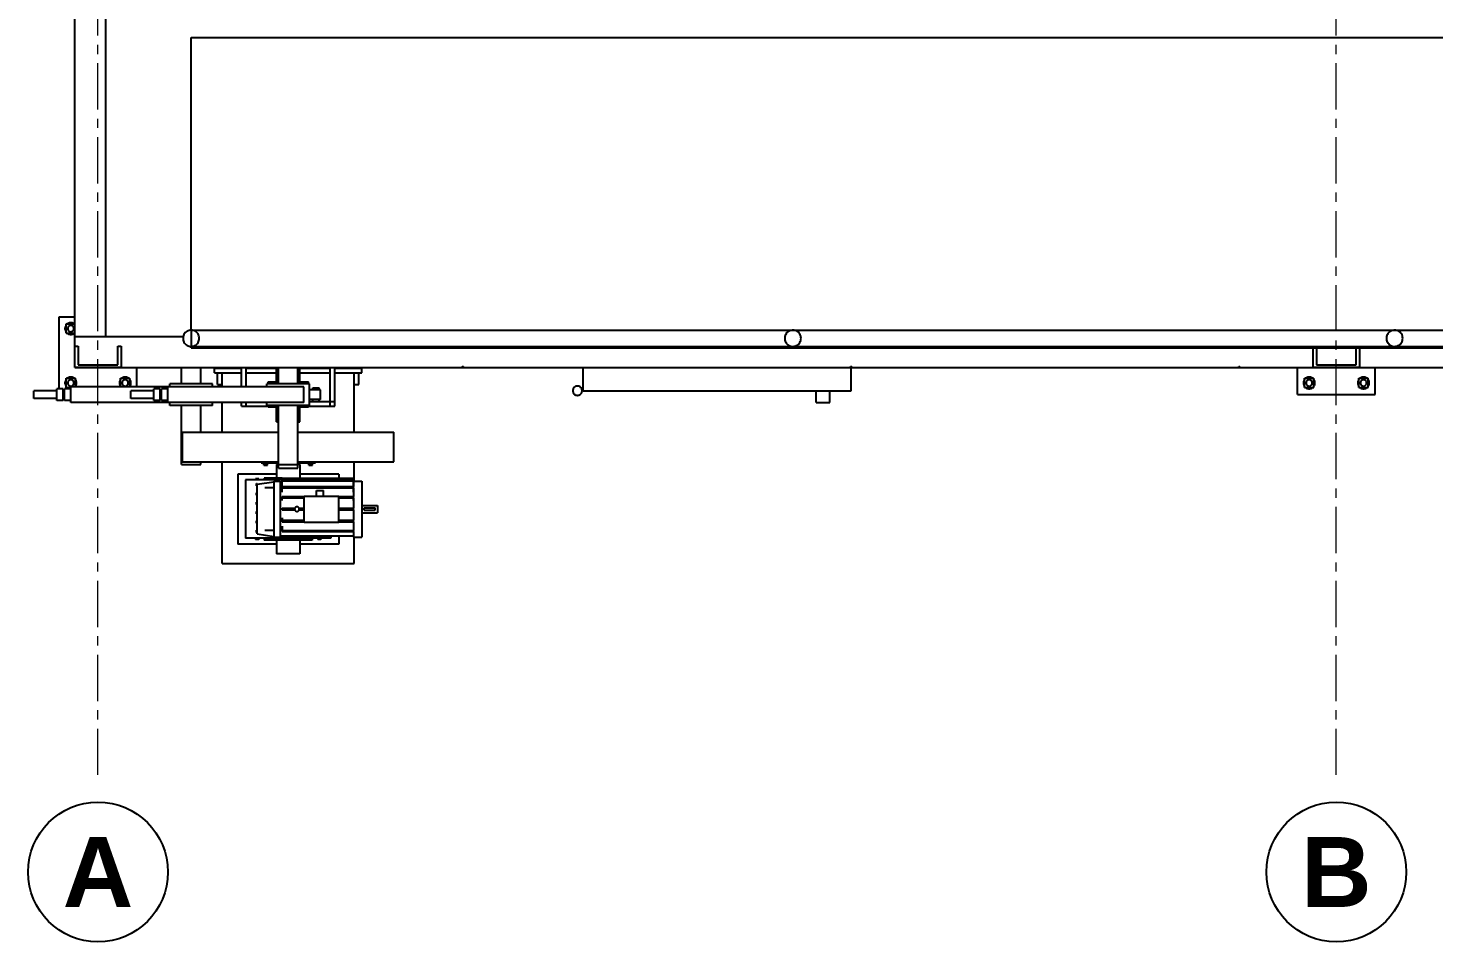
# Model space of a CAD drawing. Header units: millimetres. Extents: x 0 to 420, y 0 to 297.
# Drawn here: x 49.19 to 97.47, y 102.27 to 133.65 of the extents above; entities that cross this region are included whole.
import ezdxf
from ezdxf.enums import TextEntityAlignment as Align

# ---------------------------------------------------------------- set-up
doc = ezdxf.new("R2010")
doc.units = ezdxf.units.MM
doc.header["$LTSCALE"] = 0.5
doc.linetypes.add('CENTER', pattern=[5.08, 3.175, -0.635, 0.635, -0.635])
for name, color, linetype, lineweight in [('COTAS', 7, 'CONTINUOUS', 25), ('EJES', 1, 'CENTER', 18), ('FINO', 7, 'CONTINUOUS', 25), ('TEXTO', 7, 'CONTINUOUS', 25)]:
    doc.layers.add(name, color=color, linetype=linetype, lineweight=lineweight)
doc.styles.add('NEGRITA', font='arialbd.ttf')

msp = doc.modelspace()

# ---------------------------------------------------------------- linework, layer by layer
at = {"layer": 'COTAS'}
for centre in [(51.588, 104.6667), (94.1213, 104.6667)]:
    msp.add_circle(centre, 2.4, dxfattribs=at)
at = {"layer": 'EJES'}
for p, q in [((51.588, 108), (51.588, 163.3333)), ((94.1213, 108), (94.1213, 163.3333))]:
    msp.add_line(p, q, dxfattribs=at)
at = {"layer": 'FINO'}
for p, q in [((50.788, 122), (50.788, 156.6667)), ((50.788, 123.0667), (50.788, 155.6)), ((51.8547, 123.0667), (51.8547, 155.6)), ((54.788, 123.28), (54.788, 133.3333)), ((54.788, 133.3333), (220.1213, 133.3333)), ((50.2547, 121.2667), (50.2547, 123.7333)), ((50.2547, 123.7333), (50.788, 123.7333)), ((50.4947, 123.1733), (50.4947, 123.4933)), ((50.4947, 123.4933), (50.788, 123.4933)), ((50.4947, 123.1733), (50.788, 123.1733)), ((54.788, 123.28), (220.1213, 123.28)), ((50.788, 122), (50.788, 123.0667)), ((50.788, 123.0667), (54.516, 123.0667)), ((50.788, 123.0667), (51.8547, 123.0667)), ((50.788, 122), (50.788, 122.7333)), ((50.788, 122.7333), (50.908, 122.7333)), ((50.908, 122.7333), (50.908, 122.0933)), ((52.268, 122.0933), (52.268, 122.7333)), ((52.268, 122.7333), (52.388, 122.7333)), ((52.388, 122.7333), (52.388, 122)), ((54.788, 122.6667), (54.788, 122.72)), ((54.788, 122.72), (220.1213, 122.72)), ((54.788, 122.6667), (220.1213, 122.6667)), ((93.3213, 122), (93.3213, 122.6667)), ((93.4413, 122.6667), (93.4413, 122.0933)), ((94.8013, 122.0933), (94.8013, 122.6667)), ((94.9213, 122.6667), (94.9213, 122)), ((52.388, 122), (50.788, 122)), ((50.788, 122), (64.1013, 122)), ((50.788, 122), (224.1213, 122)), ((50.908, 122.0933), (52.268, 122.0933)), ((52.9213, 121.3333), (52.9213, 122)), ((54.4547, 121.44), (54.4547, 122)), ((55.1213, 121.44), (55.1213, 122)), ((55.588, 121.8133), (55.588, 121.9733)), ((55.588, 121.9733), (56.5213, 121.9733)), ((55.588, 121.8133), (56.5213, 121.8133)), ((55.6947, 121.4133), (55.6947, 121.8133)), ((55.8547, 121.3333), (55.8547, 121.8133)), ((56.5213, 121.3333), (56.5213, 122)), ((56.6813, 121.3333), (56.6813, 122)), ((56.6813, 121.9733), (57.7213, 121.9733)), ((56.6813, 121.8133), (57.7213, 121.8133)), ((57.7213, 121.5067), (57.7213, 122)), ((57.788, 121.44), (57.788, 122)), ((58.4547, 121.44), (58.4547, 122)), ((58.5213, 121.5067), (58.5213, 122)), ((58.5213, 121.9733), (59.5613, 121.9733)), ((58.5213, 121.8133), (59.5613, 121.8133)), ((59.5613, 120.6667), (59.5613, 122)), ((59.7213, 120.6667), (59.7213, 122)), ((59.7213, 121.9733), (60.6547, 121.9733)), ((59.7213, 121.8133), (60.6547, 121.8133)), ((60.388, 119.7733), (60.388, 121.8133)), ((60.548, 121.4133), (60.548, 121.8133)), ((60.6547, 121.8133), (60.6547, 121.9733)), ((64.1013, 122.0267), (64.1413, 122.0267)), ((64.1013, 122), (64.1013, 122.0267)), ((64.1413, 122), (64.1413, 122.0267)), ((64.1413, 122), (77.4347, 122)), ((68.2547, 121.2), (68.2547, 122)), ((77.4347, 122.0267), (77.4747, 122.0267)), ((77.4347, 122), (77.4347, 122.0267)), ((77.4547, 121.2), (77.4547, 122)), ((77.4747, 122), (77.4747, 122.0267)), ((77.4747, 122), (90.768, 122)), ((90.768, 122.0267), (90.808, 122.0267)), ((90.768, 122), (90.768, 122.0267)), ((90.808, 122), (90.808, 122.0267)), ((90.808, 122), (104.1013, 122)), ((92.788, 121.0667), (92.788, 122)), ((94.9213, 122), (93.3213, 122)), ((93.4413, 122.0933), (94.8013, 122.0933)), ((95.4547, 121.0667), (95.4547, 122)), ((50.1747, 121.2), (49.388, 121.2)), ((50.388, 121.2667), (50.1747, 121.2667)), ((50.1747, 120.8667), (50.1747, 121.2667)), ((50.388, 120.8667), (50.388, 121.2667)), ((50.4413, 121.2), (50.388, 121.2)), ((50.6547, 121.2667), (50.4413, 121.2667)), ((50.4413, 120.8667), (50.4413, 121.2667)), ((50.4947, 121.3067), (50.4947, 121.6267)), ((50.4947, 121.6267), (50.8147, 121.6267)), ((50.4947, 121.3067), (50.6547, 121.3067)), ((50.6547, 120.8), (50.6547, 121.3333)), ((53.988, 121.3333), (50.6547, 121.3333)), ((50.8147, 121.3333), (50.8147, 121.6267)), ((52.3613, 121.3333), (52.3613, 121.6267)), ((52.3613, 121.6267), (52.6813, 121.6267)), ((52.6813, 121.3333), (52.6813, 121.6267)), ((53.508, 121.2), (52.7213, 121.2)), ((53.7213, 121.2667), (53.508, 121.2667)), ((53.508, 120.8667), (53.508, 121.2667)), ((53.7213, 120.8667), (53.7213, 121.2667)), ((53.7747, 121.2), (53.7213, 121.2)), ((53.988, 121.2667), (53.7747, 121.2667)), ((53.7747, 120.8667), (53.7747, 121.2667)), ((53.988, 120.8), (53.988, 121.3333)), ((58.6547, 121.3333), (53.988, 121.3333)), ((54.0547, 121.3333), (54.0547, 121.44)), ((55.5213, 121.44), (54.0547, 121.44)), ((55.5213, 121.3333), (55.5213, 121.44)), ((57.388, 121.3333), (57.388, 121.44)), ((58.8547, 121.44), (57.388, 121.44)), ((57.428, 121.44), (57.428, 121.5067)), ((58.6547, 120.8), (58.6547, 121.3333)), ((58.8147, 121.44), (58.8147, 121.5067)), ((58.8547, 120.6933), (58.8547, 121.44)), ((59.2347, 121.2333), (58.8547, 121.2333)), ((58.968, 121.2333), (58.968, 121.3)), ((59.1813, 121.2333), (59.1813, 121.3)), ((59.2347, 120.9), (59.2347, 121.2333)), ((68.2547, 121.2), (77.4547, 121.2)), ((76.2547, 120.8), (76.2547, 121.2)), ((76.7213, 120.8), (76.7213, 121.2)), ((93.028, 121.3067), (93.028, 121.6267)), ((93.028, 121.6267), (93.348, 121.6267)), ((93.028, 121.3067), (93.348, 121.3067)), ((93.348, 121.3067), (93.348, 121.6267)), ((94.8947, 121.3067), (94.8947, 121.6267)), ((94.8947, 121.6267), (95.2147, 121.6267)), ((94.8947, 121.3067), (95.2147, 121.3067)), ((95.2147, 121.3067), (95.2147, 121.6267)), ((50.1747, 120.9333), (49.388, 120.9333)), ((50.388, 120.8667), (50.1747, 120.8667)), ((50.4413, 120.9333), (50.388, 120.9333)), ((50.6547, 120.8667), (50.4413, 120.8667)), ((53.988, 120.8), (50.6547, 120.8)), ((53.508, 120.9333), (52.7213, 120.9333)), ((53.7213, 120.8667), (53.508, 120.8667)), ((53.7747, 120.9333), (53.7213, 120.9333)), ((53.988, 120.8667), (53.7747, 120.8667)), ((58.6547, 120.8), (53.988, 120.8)), ((54.0547, 120.6933), (54.0547, 120.8)), ((55.5213, 120.6933), (55.5213, 120.8)), ((55.8547, 119.7733), (55.8547, 120.8)), ((56.5213, 120.6667), (56.5213, 120.8)), ((56.5213, 120.6667), (56.5213, 120.8)), ((56.6813, 120.6667), (56.6813, 120.8)), ((57.388, 120.6933), (57.388, 120.8)), ((59.2347, 120.9), (58.8547, 120.9)), ((58.8547, 120.8267), (59.7213, 120.8267)), ((58.968, 120.8267), (58.968, 120.9)), ((59.1813, 120.8267), (59.1813, 120.9)), ((59.7213, 120.6667), (59.7213, 120.8267)), ((76.2547, 120.8), (76.7213, 120.8)), ((92.788, 121.0667), (95.4547, 121.0667)), ((55.5213, 120.6933), (54.0547, 120.6933)), ((54.4547, 118.6667), (54.4547, 120.6933)), ((55.1213, 119.7733), (55.1213, 120.6933)), ((56.5213, 120.6667), (57.788, 120.6667)), ((56.5213, 120.6667), (56.6813, 120.6667)), ((58.8547, 120.6933), (57.388, 120.6933)), ((57.428, 120.64), (57.428, 120.6667)), ((57.7213, 120.1333), (57.7213, 120.64)), ((57.788, 118.6667), (57.788, 120.6933)), ((58.4547, 118.6667), (58.4547, 120.6933)), ((58.4547, 120.6667), (59.7213, 120.6667)), ((58.5213, 120.1333), (58.5213, 120.64)), ((58.8147, 120.64), (58.8147, 120.6667)), ((59.5613, 120.6667), (59.7213, 120.6667)), ((54.488, 118.76), (54.488, 119.7733)), ((61.7547, 118.76), (61.7547, 119.7733)), ((55.1213, 118.6667), (55.1213, 118.76)), ((55.8547, 115.2667), (55.8547, 118.76)), ((56.388, 118.3333), (56.388, 115.9333)), ((57.7213, 118.3333), (56.388, 118.3333)), ((57.188, 118.72), (57.188, 118.7387)), ((57.188, 118.7387), (57.788, 118.7387)), ((57.188, 118.72), (57.788, 118.72)), ((57.2813, 118.64), (57.2813, 118.72)), ((57.4147, 118.64), (57.4147, 118.72)), ((57.7213, 118.6667), (57.7213, 118.2)), ((57.788, 118.5333), (57.788, 118.6667)), ((58.4547, 118.7387), (59.0547, 118.7387)), ((58.4547, 118.72), (59.0547, 118.72)), ((58.4547, 118.5333), (58.4547, 118.6667)), ((58.5213, 118.6667), (58.5213, 118.2)), ((59.8547, 118.3333), (58.5213, 118.3333)), ((58.828, 118.64), (58.828, 118.72)), ((58.9613, 118.64), (58.9613, 118.72)), ((59.0547, 118.72), (59.0547, 118.7387)), ((59.8547, 118.3333), (59.8547, 118.2)), ((60.388, 118.0933), (60.388, 118.76)), ((56.6547, 118.1333), (56.6547, 116.1333)), ((57.9187, 118.1333), (56.6547, 118.1333)), ((57.0013, 118.1733), (57.0013, 118.1333)), ((57.108, 118.1733), (57.0013, 118.1733)), ((57.0347, 117.9333), (57.0347, 118.0133)), ((57.0347, 118.0133), (57.0547, 118.0133)), ((57.0347, 117.9333), (57.0547, 117.9333)), ((57.0547, 117.9867), (57.6307, 118.072)), ((57.0547, 117.9333), (57.0547, 118.0133)), ((57.108, 118.1733), (57.108, 118.1333)), ((57.2947, 118.2), (57.2947, 118.1333)), ((57.6307, 117.8667), (57.3213, 117.8667)), ((57.6307, 118.0933), (57.8467, 118.0933)), ((57.668, 118.1733), (57.668, 118.1333)), ((57.7747, 118.1733), (57.668, 118.1733)), ((57.7747, 118.1733), (57.7747, 118.1333)), ((57.8467, 118.0507), (57.9187, 118.0507)), ((57.9187, 117.8667), (57.8467, 117.8667)), ((57.9187, 118.1307), (57.9187, 118.2)), ((57.9187, 118.2), (60.3667, 118.2)), ((57.9187, 118.108), (57.9187, 118.1307)), ((57.9187, 118.1307), (60.3667, 118.1307)), ((57.9187, 117.9107), (57.9187, 118.108)), ((57.9187, 118.108), (60.3667, 118.108)), ((57.9187, 117.8667), (57.9187, 117.908)), ((57.9187, 117.908), (60.3667, 117.908)), ((57.9187, 117.716), (57.9187, 117.8667)), ((57.9187, 117.8667), (60.3667, 117.8667)), ((60.3667, 118.1307), (60.3667, 118.2)), ((60.3667, 118.108), (60.3667, 118.1307)), ((60.3667, 117.9107), (60.3667, 118.108)), ((60.3667, 118.0933), (60.6547, 118.0933)), ((60.3667, 117.8667), (60.3667, 117.908)), ((60.3667, 117.716), (60.3667, 117.8667)), ((57.0347, 117.6133), (57.0347, 117.6933)), ((57.0347, 117.6933), (57.0547, 117.6933)), ((57.0347, 117.6133), (57.0547, 117.6133)), ((57.0347, 117.2933), (57.0347, 117.3733)), ((57.0347, 117.3733), (57.0547, 117.3733)), ((57.9187, 117.5147), (57.9187, 117.568)), ((57.9187, 117.568), (58.6747, 117.568)), ((57.9187, 117.4333), (57.9187, 117.5147)), ((57.9187, 117.5147), (58.6747, 117.5147)), ((58.6747, 116.6853), (58.6747, 117.5813)), ((58.6747, 117.5813), (59.8627, 117.5813)), ((59.0947, 117.5813), (59.0947, 117.768)), ((59.3347, 117.5813), (59.3347, 117.768)), ((59.8627, 116.6853), (59.8627, 117.5813)), ((59.8627, 117.568), (60.3667, 117.568)), ((59.8627, 117.5147), (60.3667, 117.5147)), ((60.3667, 117.5147), (60.3667, 117.568)), ((60.3667, 117.4333), (60.3667, 117.5147)), ((57.0347, 117.2933), (57.0547, 117.2933)), ((57.0347, 116.9733), (57.0347, 117.0533)), ((57.0347, 117.0533), (57.0547, 117.0533)), ((57.0347, 116.9733), (57.0547, 116.9733)), ((57.9187, 117.104), (57.9187, 117.1627)), ((57.9187, 117.1627), (58.348, 117.1627)), ((57.9187, 117.104), (58.348, 117.104)), ((58.4973, 117.1627), (58.6747, 117.1627)), ((58.4973, 117.104), (58.6747, 117.104)), ((59.8627, 117.1627), (60.3667, 117.1627)), ((59.8627, 117.104), (60.3667, 117.104)), ((60.3667, 117.104), (60.3667, 117.1627)), ((60.6547, 117.26), (61.188, 117.26)), ((60.6547, 117.0067), (61.188, 117.0067)), ((60.7347, 117.0933), (60.7347, 117.1733)), ((60.7347, 117.1733), (61.108, 117.1733)), ((60.7347, 117.0933), (61.108, 117.0933)), ((61.108, 117.0933), (61.108, 117.1733)), ((57.0347, 116.6533), (57.0347, 116.7333)), ((57.0347, 116.7333), (57.0547, 116.7333)), ((57.0347, 116.6533), (57.0547, 116.6533)), ((57.0347, 116.3333), (57.0347, 116.4133)), ((57.0347, 116.4133), (57.0547, 116.4133)), ((57.0547, 116.3333), (57.0547, 116.4133)), ((57.6307, 116.4), (57.3213, 116.4)), ((57.9187, 116.4), (57.8467, 116.4)), ((57.9187, 116.8333), (57.9187, 116.752)), ((57.9187, 116.6987), (57.9187, 116.752)), ((57.9187, 116.752), (58.6747, 116.752)), ((57.9187, 116.6987), (58.6747, 116.6987)), ((57.9187, 116.5507), (57.9187, 116.4)), ((57.9187, 116.3587), (57.9187, 116.4)), ((57.9187, 116.4), (60.3667, 116.4)), ((58.6747, 116.6853), (59.8627, 116.6853)), ((59.8627, 116.752), (60.3667, 116.752)), ((59.8627, 116.6987), (60.3667, 116.6987)), ((60.3667, 116.8333), (60.3667, 116.752)), ((60.3667, 116.6987), (60.3667, 116.752)), ((60.3667, 116.5507), (60.3667, 116.4)), ((60.3667, 116.3587), (60.3667, 116.4)), ((57.7213, 115.9333), (56.388, 115.9333)), ((59.588, 116.1333), (56.6547, 116.1333)), ((57.0013, 116.1333), (57.0013, 116.0933)), ((57.108, 116.0933), (57.0013, 116.0933)), ((57.0347, 116.3333), (57.0547, 116.3333)), ((57.0547, 116.28), (57.6307, 116.1947)), ((57.108, 116.1333), (57.108, 116.0933)), ((57.2947, 116.1333), (57.2947, 116.0667)), ((57.6307, 116.1733), (57.8467, 116.1733)), ((57.668, 116.1333), (57.668, 116.0933)), ((57.7747, 116.0933), (57.668, 116.0933)), ((57.7213, 116.0667), (57.7213, 115.6)), ((57.7747, 116.1333), (57.7747, 116.0933)), ((57.8467, 116.216), (60.3667, 116.216)), ((57.9187, 116.3587), (60.3667, 116.3587)), ((58.468, 116.1333), (58.468, 116.0933)), ((58.5747, 116.0933), (58.468, 116.0933)), ((58.5213, 116.0667), (58.5213, 115.6)), ((59.8547, 115.9333), (58.5213, 115.9333)), ((58.5747, 116.1333), (58.5747, 116.0933)), ((58.948, 116.1333), (58.948, 116.0667)), ((59.1347, 116.1333), (59.1347, 116.0933)), ((59.2413, 116.0933), (59.1347, 116.0933)), ((59.2413, 116.1333), (59.2413, 116.0933)), ((59.588, 116.216), (59.588, 116.1333)), ((59.8547, 116.216), (59.8547, 115.9333)), ((60.3667, 116.1733), (60.6547, 116.1733)), ((60.388, 115.2667), (60.388, 116.1733)), ((55.8547, 115.2667), (60.388, 115.2667))]:
    msp.add_line(p, q, dxfattribs=at)
for points in [[(50.4947, 123.4533), (50.4787, 123.4293), (50.4667, 123.4027), (50.4587, 123.376), (50.4547, 123.348), (50.4547, 123.3187), (50.4587, 123.2907), (50.4667, 123.264), (50.4787, 123.2373), (50.4947, 123.2133)], [(50.7747, 123.4933), (50.7507, 123.5093), (50.724, 123.5213), (50.6973, 123.5293), (50.6693, 123.5333), (50.64, 123.5333), (50.612, 123.5293), (50.5853, 123.5213), (50.5587, 123.5093), (50.5347, 123.4933)], [(50.5347, 123.1733), (50.5587, 123.1573), (50.5853, 123.1453), (50.612, 123.1373), (50.64, 123.1333), (50.6693, 123.1333), (50.6973, 123.1373), (50.724, 123.1453), (50.7507, 123.1573), (50.7747, 123.1733)], [(50.7613, 123.3333), (50.76, 123.348), (50.7573, 123.3627), (50.752, 123.3773), (50.7453, 123.3893), (50.736, 123.4013), (50.7267, 123.412), (50.7147, 123.4213), (50.7013, 123.4293), (50.688, 123.4347), (50.6733, 123.4387), (50.6587, 123.44), (50.644, 123.44), (50.6293, 123.4373), (50.6147, 123.432), (50.6013, 123.4253), (50.5893, 123.4173), (50.5773, 123.408), (50.568, 123.396), (50.56, 123.384), (50.5547, 123.3693), (50.5507, 123.356), (50.548, 123.3413), (50.548, 123.3253), (50.5507, 123.3107), (50.5547, 123.2973), (50.56, 123.2827), (50.568, 123.2707), (50.5773, 123.2587), (50.5893, 123.2493), (50.6013, 123.2413), (50.6147, 123.2347), (50.6293, 123.2293), (50.644, 123.2267), (50.6587, 123.2267), (50.6733, 123.228), (50.688, 123.232), (50.7013, 123.2373), (50.7147, 123.2453), (50.7267, 123.2547), (50.736, 123.2653), (50.7453, 123.2773), (50.752, 123.2893), (50.7573, 123.304), (50.76, 123.3187), (50.7613, 123.3333)], [(55.068, 123), (55.0653, 123.0387), (55.0573, 123.0773), (55.044, 123.1133), (55.0253, 123.148), (55.0027, 123.18), (54.976, 123.208), (54.944, 123.232), (54.9107, 123.252), (54.8747, 123.2667), (54.836, 123.276), (54.7973, 123.28), (54.7587, 123.2787), (54.72, 123.272), (54.6827, 123.26), (54.648, 123.2427), (54.616, 123.22), (54.5867, 123.1947), (54.5613, 123.164), (54.5413, 123.132), (54.5253, 123.096), (54.5147, 123.0587), (54.5093, 123.02), (54.5093, 122.98), (54.5147, 122.9413), (54.5253, 122.904), (54.5413, 122.868), (54.5613, 122.836), (54.5867, 122.8053), (54.616, 122.78), (54.648, 122.7573), (54.6827, 122.74), (54.72, 122.728), (54.7587, 122.7213), (54.7973, 122.72), (54.836, 122.724), (54.8747, 122.7333), (54.9107, 122.748), (54.944, 122.768), (54.976, 122.792), (55.0027, 122.82), (55.0253, 122.852), (55.044, 122.8867), (55.0573, 122.9227), (55.0653, 122.9613), (55.068, 123)], [(54.788, 123.28), (54.788, 123.2107), (54.788, 123.14), (54.788, 123.0693), (54.788, 123)], [(75.7347, 123), (75.732, 123.0387), (75.724, 123.0773), (75.7107, 123.1133), (75.692, 123.148), (75.6693, 123.18), (75.6427, 123.208), (75.6107, 123.232), (75.5773, 123.252), (75.5413, 123.2667), (75.5027, 123.276), (75.464, 123.28), (75.4253, 123.2787), (75.3867, 123.272), (75.3493, 123.26), (75.3147, 123.2427), (75.2827, 123.22), (75.2533, 123.1947), (75.228, 123.164), (75.208, 123.132), (75.192, 123.096), (75.1813, 123.0587), (75.176, 123.02), (75.176, 122.98), (75.1813, 122.9413), (75.192, 122.904), (75.208, 122.868), (75.228, 122.836), (75.2533, 122.8053), (75.2827, 122.78), (75.3147, 122.7573), (75.3493, 122.74), (75.3867, 122.728), (75.4253, 122.7213), (75.464, 122.72), (75.5027, 122.724), (75.5413, 122.7333), (75.5773, 122.748), (75.6107, 122.768), (75.6427, 122.792), (75.6693, 122.82), (75.692, 122.852), (75.7107, 122.8867), (75.724, 122.9227), (75.732, 122.9613), (75.7347, 123)], [(96.4013, 123), (96.3987, 123.0387), (96.3907, 123.0773), (96.3773, 123.1133), (96.3587, 123.148), (96.336, 123.18), (96.3093, 123.208), (96.2773, 123.232), (96.244, 123.252), (96.208, 123.2667), (96.1693, 123.276), (96.1307, 123.28), (96.092, 123.2787), (96.0533, 123.272), (96.016, 123.26), (95.9813, 123.2427), (95.9493, 123.22), (95.92, 123.1947), (95.8947, 123.164), (95.8747, 123.132), (95.8587, 123.096), (95.848, 123.0587), (95.8427, 123.02), (95.8427, 122.98), (95.848, 122.9413), (95.8587, 122.904), (95.8747, 122.868), (95.8947, 122.836), (95.92, 122.8053), (95.9493, 122.78), (95.9813, 122.7573), (96.016, 122.74), (96.0533, 122.728), (96.092, 122.7213), (96.1307, 122.72), (96.1693, 122.724), (96.208, 122.7333), (96.244, 122.748), (96.2773, 122.768), (96.3093, 122.792), (96.336, 122.82), (96.3587, 122.852), (96.3773, 122.8867), (96.3907, 122.9227), (96.3987, 122.9613), (96.4013, 123)], [(54.788, 123), (54.788, 122.9307), (54.788, 122.86), (54.788, 122.7893), (54.788, 122.72)], [(49.388, 121.0667), (49.388, 121.1), (49.388, 121.1333), (49.388, 121.1667), (49.388, 121.2)], [(50.4947, 121.5867), (50.4787, 121.5627), (50.4667, 121.536), (50.4587, 121.5093), (50.4547, 121.4813), (50.4547, 121.452), (50.4587, 121.424), (50.4667, 121.3973), (50.4787, 121.3707), (50.4947, 121.3467)], [(50.7747, 121.6267), (50.7507, 121.6427), (50.724, 121.6547), (50.6973, 121.6627), (50.6693, 121.6667), (50.64, 121.6667), (50.612, 121.6627), (50.5853, 121.6547), (50.5587, 121.6427), (50.5347, 121.6267)], [(50.5347, 121.3067), (50.552, 121.2947), (50.572, 121.2853), (50.592, 121.2773), (50.612, 121.2707), (50.6333, 121.268), (50.6547, 121.2667)], [(50.7613, 121.4667), (50.76, 121.4813), (50.7573, 121.496), (50.752, 121.5107), (50.7453, 121.5227), (50.736, 121.5347), (50.7267, 121.5453), (50.7147, 121.5547), (50.7013, 121.5627), (50.688, 121.568), (50.6733, 121.572), (50.6587, 121.5733), (50.644, 121.5733), (50.6293, 121.5707), (50.6147, 121.5653), (50.6013, 121.5587), (50.5893, 121.5507), (50.5773, 121.5413), (50.568, 121.5293), (50.56, 121.5173), (50.5547, 121.5027), (50.5507, 121.4893), (50.548, 121.4747), (50.548, 121.4587), (50.5507, 121.444), (50.5547, 121.4307), (50.56, 121.416), (50.568, 121.404), (50.5773, 121.392), (50.5893, 121.3827), (50.6013, 121.3747), (50.6147, 121.368), (50.6293, 121.3627), (50.644, 121.36), (50.6587, 121.36), (50.6733, 121.3613), (50.688, 121.3653), (50.7013, 121.3707), (50.7147, 121.3787), (50.7267, 121.388), (50.736, 121.3987), (50.7453, 121.4107), (50.752, 121.4227), (50.7573, 121.4373), (50.76, 121.452), (50.7613, 121.4667)], [(50.8547, 121.4667), (50.8533, 121.488), (50.8507, 121.5093), (50.844, 121.5293), (50.836, 121.5493), (50.8267, 121.5693), (50.8147, 121.5867)], [(50.8147, 121.3467), (50.8267, 121.364), (50.836, 121.384), (50.844, 121.404), (50.8507, 121.424), (50.8533, 121.4453), (50.8547, 121.4667)], [(52.3613, 121.5867), (52.3453, 121.5627), (52.3333, 121.536), (52.3253, 121.5093), (52.3213, 121.4813), (52.3213, 121.452), (52.3253, 121.424), (52.3333, 121.3973), (52.3453, 121.3707), (52.3613, 121.3467)], [(52.6413, 121.6267), (52.6173, 121.6427), (52.5907, 121.6547), (52.564, 121.6627), (52.536, 121.6667), (52.5067, 121.6667), (52.4787, 121.6627), (52.452, 121.6547), (52.4253, 121.6427), (52.4013, 121.6267)], [(52.628, 121.4667), (52.6267, 121.4813), (52.624, 121.496), (52.6187, 121.5107), (52.612, 121.5227), (52.6027, 121.5347), (52.5933, 121.5453), (52.5813, 121.5547), (52.568, 121.5627), (52.5547, 121.568), (52.54, 121.572), (52.5253, 121.5733), (52.5107, 121.5733), (52.496, 121.5707), (52.4813, 121.5653), (52.468, 121.5587), (52.456, 121.5507), (52.444, 121.5413), (52.4347, 121.5293), (52.4267, 121.5173), (52.4213, 121.5027), (52.4173, 121.4893), (52.4147, 121.4747), (52.4147, 121.4587), (52.4173, 121.444), (52.4213, 121.4307), (52.4267, 121.416), (52.4347, 121.404), (52.444, 121.392), (52.456, 121.3827), (52.468, 121.3747), (52.4813, 121.368), (52.496, 121.3627), (52.5107, 121.36), (52.5253, 121.36), (52.54, 121.3613), (52.5547, 121.3653), (52.568, 121.3707), (52.5813, 121.3787), (52.5933, 121.388), (52.6027, 121.3987), (52.612, 121.4107), (52.6187, 121.4227), (52.624, 121.4373), (52.6267, 121.452), (52.628, 121.4667)], [(52.7213, 121.4667), (52.72, 121.488), (52.7173, 121.5093), (52.7107, 121.5293), (52.7027, 121.5493), (52.6933, 121.5693), (52.6813, 121.5867)], [(52.6813, 121.3467), (52.6933, 121.364), (52.7027, 121.384), (52.7107, 121.404), (52.7173, 121.424), (52.72, 121.4453), (52.7213, 121.4667)], [(52.7213, 121.0667), (52.7213, 121.1), (52.7213, 121.1333), (52.7213, 121.1667), (52.7213, 121.2)], [(55.6947, 121.4133), (55.7347, 121.4133), (55.7747, 121.4133), (55.8147, 121.4133), (55.8547, 121.4133)], [(57.428, 121.5067), (57.5187, 121.5067), (57.608, 121.5067), (57.6973, 121.5067), (57.788, 121.5067)], [(58.4547, 121.5067), (58.5453, 121.5067), (58.6347, 121.5067), (58.724, 121.5067), (58.8147, 121.5067)], [(58.968, 121.3), (58.9947, 121.3), (59.0213, 121.3), (59.048, 121.3), (59.0747, 121.3)], [(59.0747, 121.3), (59.1013, 121.3), (59.128, 121.3), (59.1547, 121.3), (59.1813, 121.3)], [(60.388, 121.4133), (60.428, 121.4133), (60.468, 121.4133), (60.508, 121.4133), (60.548, 121.4133)], [(68.2147, 121.2), (68.2133, 121.2227), (68.208, 121.244), (68.2013, 121.2653), (68.1907, 121.2853), (68.1773, 121.3027), (68.1613, 121.3187), (68.144, 121.332), (68.1253, 121.344), (68.104, 121.352), (68.0827, 121.3573), (68.06, 121.36), (68.0373, 121.3587), (68.016, 121.3547), (67.9947, 121.348), (67.9747, 121.3387), (67.956, 121.3267), (67.94, 121.3107), (67.9253, 121.2947), (67.9133, 121.2747), (67.904, 121.2547), (67.8987, 121.2333), (67.8947, 121.2107), (67.8947, 121.1893), (67.8987, 121.1667), (67.904, 121.1453), (67.9133, 121.1253), (67.9253, 121.1053), (67.94, 121.0893), (67.956, 121.0733), (67.9747, 121.0613), (67.9947, 121.052), (68.016, 121.0453), (68.0373, 121.0413), (68.06, 121.04), (68.0827, 121.0427), (68.104, 121.048), (68.1253, 121.056), (68.144, 121.068), (68.1613, 121.0813), (68.1773, 121.0973), (68.1907, 121.1147), (68.2013, 121.1347), (68.208, 121.156), (68.2133, 121.1773), (68.2147, 121.2)], [(93.028, 121.5867), (93.012, 121.5627), (93, 121.536), (92.992, 121.5093), (92.988, 121.4813), (92.988, 121.452), (92.992, 121.424), (93, 121.3973), (93.012, 121.3707), (93.028, 121.3467)], [(93.308, 121.6267), (93.284, 121.6427), (93.2573, 121.6547), (93.2307, 121.6627), (93.2027, 121.6667), (93.1733, 121.6667), (93.1453, 121.6627), (93.1187, 121.6547), (93.092, 121.6427), (93.068, 121.6267)], [(93.068, 121.3067), (93.092, 121.2907), (93.1187, 121.2787), (93.1453, 121.2707), (93.1733, 121.2667), (93.2027, 121.2667), (93.2307, 121.2707), (93.2573, 121.2787), (93.284, 121.2907), (93.308, 121.3067)], [(93.2947, 121.4667), (93.2933, 121.4813), (93.2907, 121.496), (93.2853, 121.5107), (93.2787, 121.5227), (93.2693, 121.5347), (93.26, 121.5453), (93.248, 121.5547), (93.2347, 121.5627), (93.2213, 121.568), (93.2067, 121.572), (93.192, 121.5733), (93.1773, 121.5733), (93.1627, 121.5707), (93.148, 121.5653), (93.1347, 121.5587), (93.1227, 121.5507), (93.1107, 121.5413), (93.1013, 121.5293), (93.0933, 121.5173), (93.088, 121.5027), (93.084, 121.4893), (93.0813, 121.4747), (93.0813, 121.4587), (93.084, 121.444), (93.088, 121.4307), (93.0933, 121.416), (93.1013, 121.404), (93.1107, 121.392), (93.1227, 121.3827), (93.1347, 121.3747), (93.148, 121.368), (93.1627, 121.3627), (93.1773, 121.36), (93.192, 121.36), (93.2067, 121.3613), (93.2213, 121.3653), (93.2347, 121.3707), (93.248, 121.3787), (93.26, 121.388), (93.2693, 121.3987), (93.2787, 121.4107), (93.2853, 121.4227), (93.2907, 121.4373), (93.2933, 121.452), (93.2947, 121.4667)], [(93.388, 121.4667), (93.3867, 121.488), (93.384, 121.5093), (93.3773, 121.5293), (93.3693, 121.5493), (93.36, 121.5693), (93.348, 121.5867)], [(93.348, 121.3467), (93.36, 121.364), (93.3693, 121.384), (93.3773, 121.404), (93.384, 121.424), (93.3867, 121.4453), (93.388, 121.4667)], [(94.8947, 121.5867), (94.8787, 121.5627), (94.8667, 121.536), (94.8587, 121.5093), (94.8547, 121.4813), (94.8547, 121.452), (94.8587, 121.424), (94.8667, 121.3973), (94.8787, 121.3707), (94.8947, 121.3467)], [(95.1747, 121.6267), (95.1507, 121.6427), (95.124, 121.6547), (95.0973, 121.6627), (95.0693, 121.6667), (95.04, 121.6667), (95.012, 121.6627), (94.9853, 121.6547), (94.9587, 121.6427), (94.9347, 121.6267)], [(94.9347, 121.3067), (94.9587, 121.2907), (94.9853, 121.2787), (95.012, 121.2707), (95.04, 121.2667), (95.0693, 121.2667), (95.0973, 121.2707), (95.124, 121.2787), (95.1507, 121.2907), (95.1747, 121.3067)], [(95.1613, 121.4667), (95.16, 121.4813), (95.1573, 121.496), (95.152, 121.5107), (95.1453, 121.5227), (95.136, 121.5347), (95.1267, 121.5453), (95.1147, 121.5547), (95.1013, 121.5627), (95.088, 121.568), (95.0733, 121.572), (95.0587, 121.5733), (95.044, 121.5733), (95.0293, 121.5707), (95.0147, 121.5653), (95.0013, 121.5587), (94.9893, 121.5507), (94.9773, 121.5413), (94.968, 121.5293), (94.96, 121.5173), (94.9547, 121.5027), (94.9507, 121.4893), (94.948, 121.4747), (94.948, 121.4587), (94.9507, 121.444), (94.9547, 121.4307), (94.96, 121.416), (94.968, 121.404), (94.9773, 121.392), (94.9893, 121.3827), (95.0013, 121.3747), (95.0147, 121.368), (95.0293, 121.3627), (95.044, 121.36), (95.0587, 121.36), (95.0733, 121.3613), (95.088, 121.3653), (95.1013, 121.3707), (95.1147, 121.3787), (95.1267, 121.388), (95.136, 121.3987), (95.1453, 121.4107), (95.152, 121.4227), (95.1573, 121.4373), (95.16, 121.452), (95.1613, 121.4667)], [(95.2547, 121.4667), (95.2533, 121.488), (95.2507, 121.5093), (95.244, 121.5293), (95.236, 121.5493), (95.2267, 121.5693), (95.2147, 121.5867)], [(95.2147, 121.3467), (95.2267, 121.364), (95.236, 121.384), (95.244, 121.404), (95.2507, 121.424), (95.2533, 121.4453), (95.2547, 121.4667)], [(49.388, 120.9333), (49.388, 120.9667), (49.388, 121), (49.388, 121.0333), (49.388, 121.0667)], [(52.7213, 120.9333), (52.7213, 120.9667), (52.7213, 121), (52.7213, 121.0333), (52.7213, 121.0667)], [(57.428, 120.64), (57.5187, 120.64), (57.608, 120.64), (57.6973, 120.64), (57.788, 120.64)], [(58.4547, 120.64), (58.5453, 120.64), (58.6347, 120.64), (58.724, 120.64), (58.8147, 120.64)], [(54.488, 119.7733), (54.6947, 119.7733), (54.9013, 119.7733), (55.1067, 119.7733), (55.3133, 119.7733), (55.52, 119.7733), (55.7253, 119.7733), (55.932, 119.7733), (56.1387, 119.7733), (56.344, 119.7733), (56.5507, 119.7733), (56.7573, 119.7733), (56.9627, 119.7733), (57.1693, 119.7733), (57.376, 119.7733), (57.5813, 119.7733), (57.788, 119.7733)], [(57.7213, 120.1333), (57.7373, 120.1333), (57.7547, 120.1333), (57.772, 120.1333), (57.788, 120.1333)], [(58.4547, 120.1333), (58.4707, 120.1333), (58.488, 120.1333), (58.5053, 120.1333), (58.5213, 120.1333)], [(58.4547, 119.7733), (58.6613, 119.7733), (58.8667, 119.7733), (59.0733, 119.7733), (59.28, 119.7733), (59.4853, 119.7733), (59.692, 119.7733), (59.8987, 119.7733), (60.104, 119.7733), (60.3107, 119.7733), (60.5173, 119.7733), (60.7227, 119.7733), (60.9293, 119.7733), (61.136, 119.7733), (61.3413, 119.7733), (61.548, 119.7733), (61.7547, 119.7733)], [(54.4547, 118.6667), (54.5373, 118.6667), (54.6213, 118.6667), (54.7053, 118.6667), (54.788, 118.6667)], [(54.488, 118.76), (54.6947, 118.76), (54.9013, 118.76), (55.1067, 118.76), (55.3133, 118.76), (55.52, 118.76), (55.7253, 118.76), (55.932, 118.76), (56.1387, 118.76), (56.344, 118.76), (56.5507, 118.76), (56.7573, 118.76), (56.9627, 118.76), (57.1693, 118.76), (57.376, 118.76), (57.5813, 118.76), (57.788, 118.76)], [(54.788, 118.6667), (54.8707, 118.6667), (54.9547, 118.6667), (55.0387, 118.6667), (55.1213, 118.6667)], [(57.4147, 118.64), (57.3813, 118.64), (57.348, 118.64), (57.3147, 118.64), (57.2813, 118.64)], [(57.2813, 118.64), (57.2973, 118.64), (57.3147, 118.64), (57.332, 118.64), (57.348, 118.64)], [(57.348, 118.64), (57.364, 118.64), (57.3813, 118.64), (57.3987, 118.64), (57.4147, 118.64)], [(57.788, 118.6667), (57.772, 118.6667), (57.7547, 118.6667), (57.7373, 118.6667), (57.7213, 118.6667)], [(57.788, 118.6667), (57.8707, 118.6667), (57.9547, 118.6667), (58.0387, 118.6667), (58.1213, 118.6667)], [(57.788, 118.5333), (57.8707, 118.5333), (57.9547, 118.5333), (58.0387, 118.5333), (58.1213, 118.5333)], [(58.1213, 118.6667), (58.204, 118.6667), (58.288, 118.6667), (58.372, 118.6667), (58.4547, 118.6667)], [(58.1213, 118.5333), (58.204, 118.5333), (58.288, 118.5333), (58.372, 118.5333), (58.4547, 118.5333)], [(58.4547, 118.76), (58.6613, 118.76), (58.8667, 118.76), (59.0733, 118.76), (59.28, 118.76), (59.4853, 118.76), (59.692, 118.76), (59.8987, 118.76), (60.104, 118.76), (60.3107, 118.76), (60.5173, 118.76), (60.7227, 118.76), (60.9293, 118.76), (61.136, 118.76), (61.3413, 118.76), (61.548, 118.76), (61.7547, 118.76)], [(58.5213, 118.6667), (58.5053, 118.6667), (58.488, 118.6667), (58.4707, 118.6667), (58.4547, 118.6667)], [(58.9613, 118.64), (58.928, 118.64), (58.8947, 118.64), (58.8613, 118.64), (58.828, 118.64)], [(58.828, 118.64), (58.844, 118.64), (58.8613, 118.64), (58.8787, 118.64), (58.8947, 118.64)], [(58.8947, 118.64), (58.9107, 118.64), (58.928, 118.64), (58.9453, 118.64), (58.9613, 118.64)], [(57.0547, 116.4133), (57.0547, 116.6307), (57.0547, 116.848), (57.0547, 117.0653), (57.0547, 117.2813), (57.0547, 117.4987), (57.0547, 117.716), (57.0547, 117.9333)], [(57.9187, 118.2), (57.7627, 118.2), (57.6067, 118.2), (57.4507, 118.2), (57.2947, 118.2)], [(57.6307, 118.0933), (57.6307, 117.8533), (57.6307, 117.6133), (57.6307, 117.3733), (57.6307, 117.1333)], [(57.8467, 118.0933), (57.8467, 117.8533), (57.8467, 117.6133), (57.8467, 117.3733), (57.8467, 117.1333)], [(60.3667, 118.0933), (60.3667, 118.0467), (60.3667, 118.0013), (60.3667, 117.9547), (60.3667, 117.908)], [(60.3667, 117.8667), (60.3667, 117.792), (60.3667, 117.7173), (60.3667, 117.6427), (60.3667, 117.568)], [(60.6547, 118.0933), (60.6547, 117.8533), (60.6547, 117.6133), (60.6547, 117.3733), (60.6547, 117.1333)], [(59.0947, 117.768), (59.124, 117.768), (59.1547, 117.768), (59.1853, 117.768), (59.2147, 117.768)], [(59.2147, 117.768), (59.244, 117.768), (59.2747, 117.768), (59.3053, 117.768), (59.3347, 117.768)], [(60.3667, 117.5147), (60.3667, 117.4267), (60.3667, 117.3387), (60.3667, 117.2507), (60.3667, 117.1627)], [(57.6307, 117.1333), (57.6307, 116.8933), (57.6307, 116.6533), (57.6307, 116.4133), (57.6307, 116.1733)], [(57.8467, 117.1333), (57.8467, 116.8933), (57.8467, 116.6533), (57.8467, 116.4133), (57.8467, 116.1733)], [(58.5027, 117.1333), (58.5013, 117.144), (58.5, 117.156), (58.496, 117.1653), (58.4907, 117.176), (58.484, 117.1853), (58.476, 117.1933), (58.468, 117.2), (58.4573, 117.2053), (58.448, 117.2093), (58.436, 117.212), (58.4253, 117.2133), (58.4147, 117.2133), (58.4027, 117.2107), (58.3933, 117.208), (58.3827, 117.2027), (58.3733, 117.196), (58.3653, 117.1893), (58.3573, 117.18), (58.352, 117.1707), (58.348, 117.1613), (58.344, 117.1493), (58.3427, 117.1387), (58.3427, 117.128), (58.344, 117.1173), (58.348, 117.1053), (58.352, 117.096), (58.3573, 117.0867), (58.3653, 117.0773), (58.3733, 117.0707), (58.3827, 117.064), (58.3933, 117.0587), (58.4027, 117.056), (58.4147, 117.0533), (58.4253, 117.0533), (58.436, 117.0547), (58.448, 117.0573), (58.4573, 117.0613), (58.468, 117.0667), (58.476, 117.0733), (58.484, 117.0813), (58.4907, 117.0907), (58.496, 117.1013), (58.5, 117.1107), (58.5013, 117.1227), (58.5027, 117.1333)], [(60.3667, 117.104), (60.3667, 117.016), (60.3667, 116.928), (60.3667, 116.84), (60.3667, 116.752)], [(60.6547, 117.1333), (60.6547, 116.8933), (60.6547, 116.6533), (60.6547, 116.4133), (60.6547, 116.1733)], [(61.188, 117.26), (61.188, 117.228), (61.188, 117.196), (61.188, 117.1653), (61.188, 117.1333)], [(61.188, 117.1333), (61.188, 117.1013), (61.188, 117.0693), (61.188, 117.0387), (61.188, 117.0067)], [(60.3667, 116.6987), (60.3667, 116.624), (60.3667, 116.5493), (60.3667, 116.4747), (60.3667, 116.4)], [(57.0547, 116.28), (57.0547, 116.2933), (57.0547, 116.3067), (57.0547, 116.32), (57.0547, 116.3333)], [(58.1213, 116.0667), (57.9147, 116.0667), (57.708, 116.0667), (57.5013, 116.0667), (57.2947, 116.0667)], [(58.948, 116.0667), (58.7413, 116.0667), (58.5347, 116.0667), (58.328, 116.0667), (58.1213, 116.0667)], [(60.3667, 116.3587), (60.3667, 116.312), (60.3667, 116.2653), (60.3667, 116.22), (60.3667, 116.1733)], [(58.1213, 115.6), (58.0213, 115.6), (57.9213, 115.6), (57.8213, 115.6), (57.7213, 115.6)], [(58.5213, 115.6), (58.4213, 115.6), (58.3213, 115.6), (58.2213, 115.6), (58.1213, 115.6)]]:
    msp.add_lwpolyline(points, dxfattribs=at)

# ---------------------------------------------------------------- texts
at = {"layer": 'TEXTO', "style": 'NEGRITA'}
for s, p in [('A', (51.588, 104.6667)), ('B', (94.1213, 104.6667))]:
    msp.add_text(s, height=2.4, dxfattribs=at).set_placement(p, align=Align.MIDDLE_CENTER)

doc.saveas('drawing.dxf')
